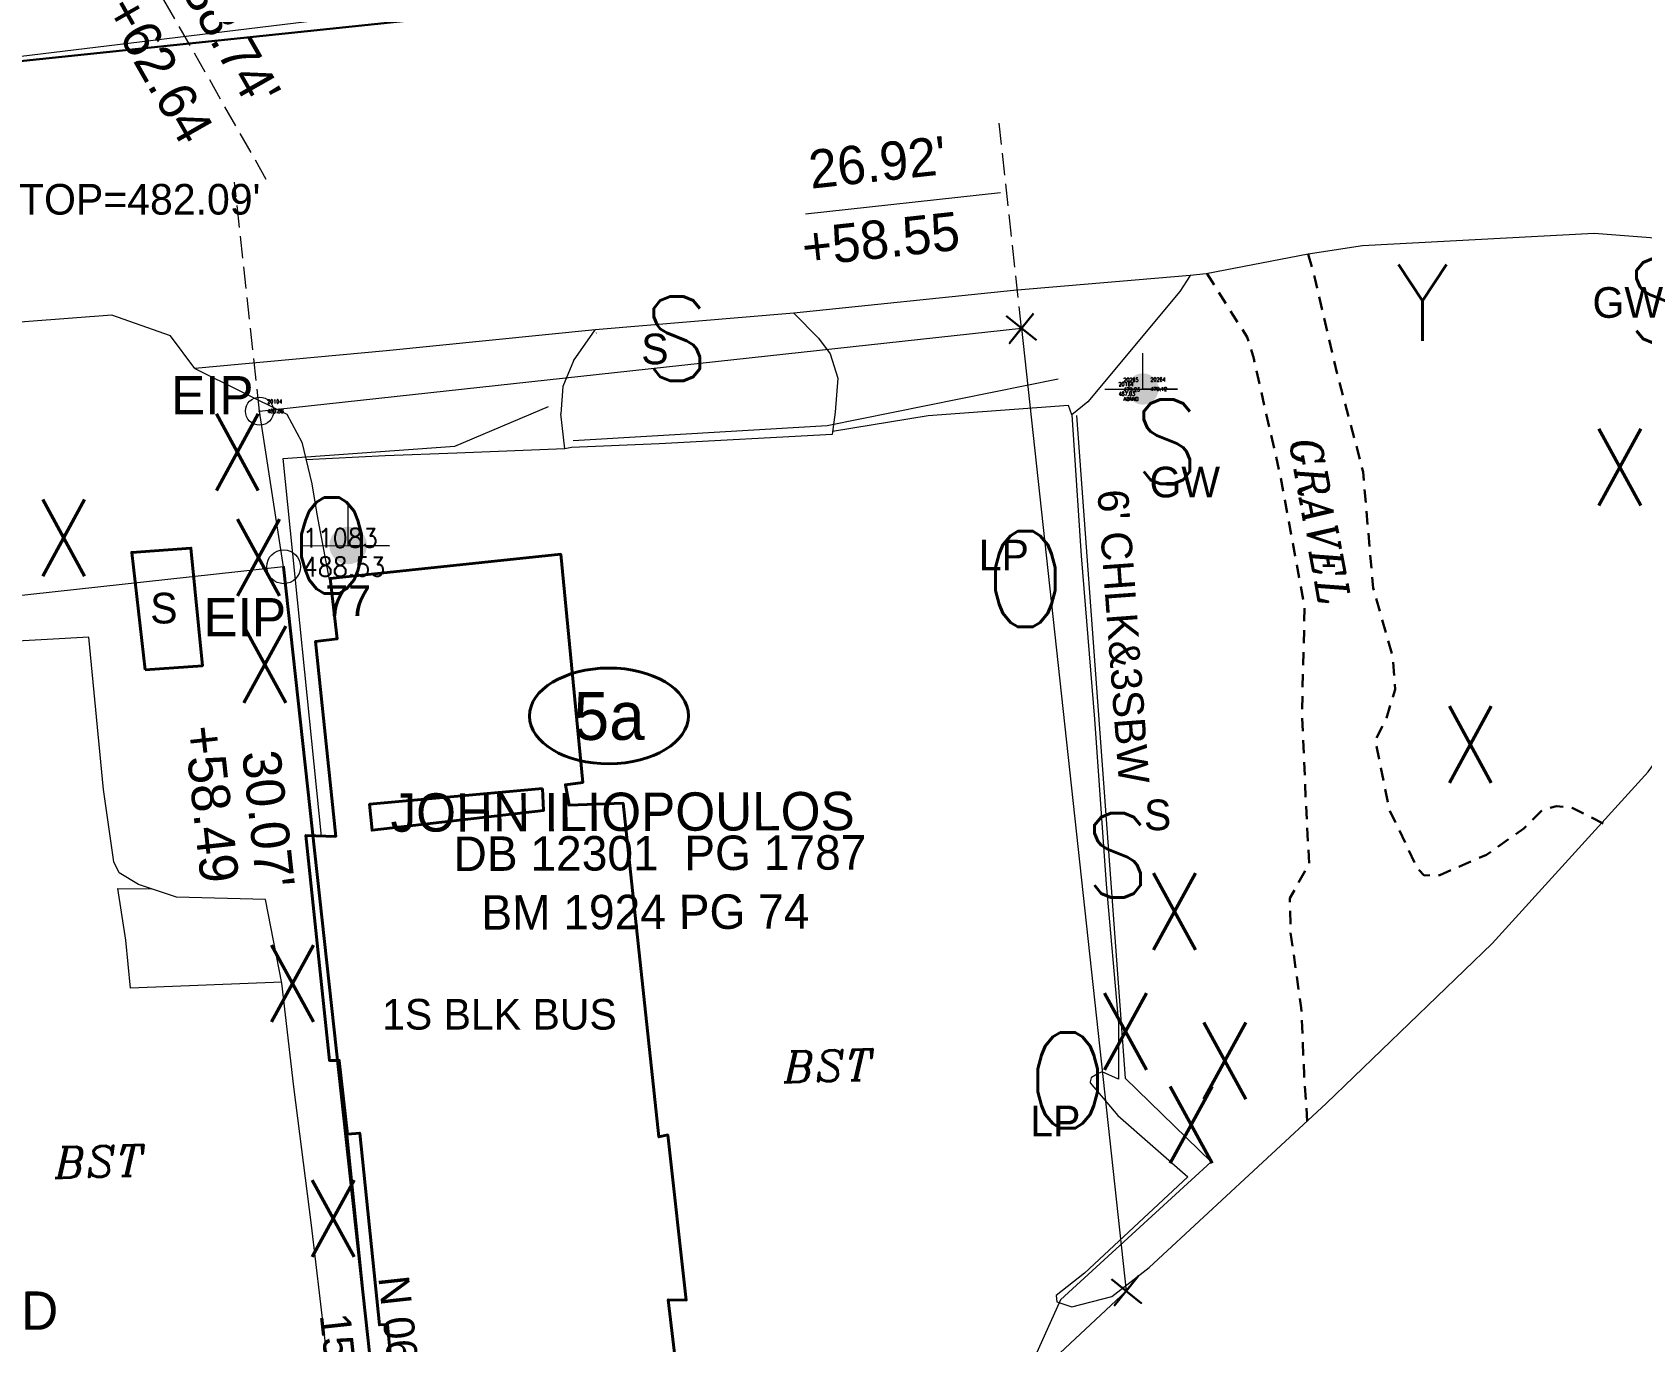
# Model space of a CAD drawing. Extents: x 2081991 to 2084654, y 739892 to 742657.
# Drawn here: x 2082565 to 2082775, y 741092.8 to 741263.8 of the extents above; entities that cross this region are included whole.
import ezdxf
from ezdxf.enums import TextEntityAlignment as Align

# ---------------------------------------------------------------- set-up
doc = ezdxf.new("R2010")
doc.units = 0
doc.header["$MEASUREMENT"] = 0
doc.linetypes.add('DGN Style 2', pattern=[2.872098, 1.723259, -1.148839])
doc.linetypes.add('DGN Style 3', pattern=[4.020938, 2.872099, -1.148839])
for name, color, linetype, lineweight in [('Exist Building', 30, 'Continuous', 40), ('Exist Building Text', 30, 'Continuous', 13), ('Exist Other Culture Fence Line', 30, 'Continuous', 13), ('Exist Other Culture Fence Line Text', 30, 'Continuous', 13), ('Exist Other Culture Sign Text', 30, 'Continuous', 13), ('Exist Property Corner CELL', 6, 'Continuous', 30), ('Exist Property Deed Book Text', 6, 'Continuous', 40), ('Exist Property Iron Pin CELL', 6, 'Continuous', 13), ('Exist Property Iron Pin Cogo Elevation', 6, 'Continuous', 0), ('Exist Property Iron Pin Cogo Number', 6, 'Continuous', 0), ('Exist Property Iron Pin Text', 6, 'Continuous', 13), ('Exist Property Line', 6, 'Continuous', 40), ('Exist Property Line Text', 6, 'Continuous', 13), ('Exist Property Owner Text', 6, 'Continuous', 40), ('Exist Property Tie Line', 7, 'DGN Style 3', 13), ('Exist Property Tie Line Leader', 7, 'Continuous', 13), ('Exist Property Tie Line Text', 7, 'Continuous', 13), ('Exist Right of Way Line', 6, 'Continuous', 13), ('Exist Roads Change in Surface', 2, 'Continuous', 13), ('Exist Roads EOP', 2, 'Continuous', 13), ('Exist Roads Soil', 2, 'DGN Style 2', 30), ('Exist Roads Soil Text', 2, 'Continuous', 13), ('Exist Utilities Other Pole Text', 1, 'Continuous', 13), ('Exist Utilities Power Joint Use Telephone CELL', 1, 'Continuous', 13), ('Exist Utilities Power Joint Use Telephone Cogo Elevation', 1, 'Continuous', 0), ('Exist Utilities Power Joint Use Telephone Cogo Number', 1, 'Continuous', 0), ('Exist Utilities Power Joint Use Telephone Text Tag Number', 1, 'Continuous', 13), ('Exist Utilities Sanitary Sewer Manhole Top Elevation', 3, 'Continuous', 13), ('Exist Utilities Sanitary Sewer UG Line', 3, 'Continuous', 30), ('Exist Utilities Telephone Pole Cogo Comment', 30, 'Continuous', 0), ('Exist Utilities Telephone Pole Cogo Elevation', 30, 'Continuous', 0), ('Exist Utilities Telephone Pole Cogo Number', 30, 'Continuous', 0), ('Old_Level_11', 7, 'Continuous', 0), ('Old_Level_23', 7, 'Continuous', 0), ('Old_Level_3', 7, 'Continuous', 0), ('Old_Level_8', 7, 'Continuous', 0), ('Old_Level_9', 7, 'Continuous', 0)]:
    doc.layers.add(name, color=color, linetype=linetype, lineweight=lineweight)
doc.styles.add('Style-ITALICS', font='ITALICS.shx')
doc.styles.add('Style-STANDARD', font='STANDARD.shx')
doc.styles.add('Style-WORKING', font='WORKING.shx')

# ---------------------------------------------------------------- blocks, each defined once
blk = doc.blocks.new('EXIST PROPERTY IRON PIN_1')
at = {"layer": 'Exist Property Iron Pin CELL'}
for radius in [0.0441, 0.00141]:
    blk.add_circle((0, 0), radius, dxfattribs=at)
blk = doc.blocks.new('EXIST UTILITIES POWER JOINT USE TELEPHONE_1')
at = {"layer": 'Exist Utilities Power Joint Use Telephone CELL'}
h = blk.add_hatch(color=256, dxfattribs=at)
edge = h.paths.add_edge_path()
edge.add_arc((0.000002, 0.00001), 0.004084, 0, 360)
at = {"layer": 'Exist Utilities Power Joint Use Telephone CELL', "flags": 128}
blk.add_lwpolyline([(-0.009896, 0), (0.009, -0.000063), (0, -0.000033), (0, 0.009375)], dxfattribs=at)
at = {"layer": 'Exist Utilities Power Joint Use Telephone CELL'}
blk.add_point((0, 0), dxfattribs=at)
blk = doc.blocks.new('EXIST PROPERTY IRON PIN_2')
at = {"layer": 'Exist Property Iron Pin CELL'}
for radius in [0.00367, 0.000118]:
    blk.add_circle((0, 0), radius, dxfattribs=at)
blk = doc.blocks.new('EXIST PROPERTY CORNER_1')
at = {"layer": 'Exist Property Corner CELL', "flags": 128}
blk.add_lwpolyline([(-0.05, 0), (0.05, 0), (0, 0), (0, 0.05), (0, -0.05)], dxfattribs=at)
at = {"layer": 'Exist Property Corner CELL'}
blk.add_point((0, 0), dxfattribs=at)
blk = doc.blocks.new('Exist Property Owner Number Topo_13')
at = {"layer": 'Exist Property Owner Text', "color": 6}
blk.add_ellipse((0, 0), major_axis=(10.375, 0), ratio=0.6024096386, dxfattribs=at)
at = {"layer": 'Exist Property Owner Text', "color": 6, "style": 'Style-WORKING'}
blk.add_text('5a', height=6.25, dxfattribs=at).set_placement((0.024498, 0), align=Align.MIDDLE_CENTER)
blk = doc.blocks.new('EXIST UTILITIES POWER JOINT USE TELEPHONE')
at = {"layer": 'Exist Utilities Power Joint Use Telephone CELL'}
h = blk.add_hatch(color=256, dxfattribs=at)
edge = h.paths.add_edge_path()
edge.add_arc((0.000024, 0.000125), 0.049003, 0, 360)
at = {"layer": 'Exist Utilities Power Joint Use Telephone CELL', "flags": 128}
blk.add_lwpolyline([(-0.11875, 0), (0.108, -0.00075), (0, -0.000393), (0, 0.1125)], dxfattribs=at)
at = {"layer": 'Exist Utilities Power Joint Use Telephone CELL'}
blk.add_point((0, 0), dxfattribs=at)
at = {"layer": 'Exist Utilities Power Joint Use Telephone Text Tag Number', "style": 'Style-WORKING'}
blk.add_attdef('pole number', text='', height=0.08, dxfattribs=at).set_placement((0, -0.144), align=Align.MIDDLE_CENTER)

msp = doc.modelspace()

# ---------------------------------------------------------------- linework, layer by layer
at = {"layer": 'Exist Building', "flags": 128}
for points in [[(2082649.870262, 741082.183098), (2082612.935086, 741077.923606), (2082611.337589, 741095.093072), (2082610.271341, 741095.028572), (2082607.721846, 741120.082022), (2082606.115599, 741119.912772), (2082605.044102, 741129.567003), (2082603.758854, 741129.569003), (2082600.69636, 741158.934694), (2082604.573103, 741158.802695), (2082601.959108, 741184.234394), (2082604.755352, 741184.580393), (2082603.858104, 741192.447627), (2082633.944544, 741195.619871), (2082636.819288, 741165.833181), (2082634.546793, 741165.537431), (2082635.052042, 741162.872186), (2082642.067528, 741163.131436), (2082646.738518, 741119.582773), (2082647.890266, 741119.830773), (2082650.310261, 741098.284816), (2082647.956766, 741098.312816), (2082649.870262, 741082.183098)], [(2082631.555549, 741165.041432), (2082608.986344, 741162.992436), (2082609.330093, 741159.598943), (2082631.703798, 741162.185688), (2082631.555549, 741165.041432)]]:
    msp.add_lwpolyline(points, close=True, dxfattribs=at)
at = {"layer": 'Exist Other Culture Fence Line', "ltscale": 50, "flags": 128}
msp.add_lwpolyline([(2082701.224909, 741213.737085), (2082707.582396, 741127.248258), (2082718.787624, 741116.30728), (2082699.140913, 741098.300316)], dxfattribs=at)
at = {"layer": 'Exist Property Line', "ltscale": 50}
msp.add_line((2082614.328, 741042.3599), (2082597.784, 741193.9857), dxfattribs=at)
at = {"layer": 'Exist Property Tie Line'}
msp.add_line((2082595.518607, 741244.547662), (2082576.363, 741278.2154), dxfattribs=at)
at = {"layer": 'Exist Property Tie Line', "flags": 128}
for points in [[(2082694.057398, 741225.115314), (2082691.145404, 741251.878686)], [(2082594.644122, 741214.298633), (2082591.382815, 741244.18852)]]:
    msp.add_lwpolyline(points, dxfattribs=at)
at = {"layer": 'Exist Property Tie Line Leader', "ltscale": 50, "flags": 128}
msp.add_lwpolyline([(2082691.327834, 741242.798325), (2082665.869737, 741239.991988)], dxfattribs=at)
at = {"layer": 'Exist Right of Way Line', "ltscale": 50}
for p, q in [((2082594.644122, 741214.298633), (2082694.057398, 741225.115314)), ((2082694.057398, 741225.115314), (2082707.729682, 741099.456934)), ((2082597.784, 741193.9857), (2082594.644122, 741214.298633)), ((2082707.729682, 741099.456934), (2082617.293329, 741015.182651))]:
    msp.add_line(p, q, dxfattribs=at)
at = {"layer": 'Exist Right of Way Line', "ltscale": 50, "flags": 128}
msp.add_lwpolyline([(2082597.784, 741193.9857), (2082324.078609, 741164.012905)], dxfattribs=at)
at = {"layer": 'Exist Roads Change in Surface', "ltscale": 50, "flags": 128}
for points in [[(2082716.07063, 741232.012548), (2082693.025061, 741230.03471), (2082664.333054, 741227.08501)], [(2082638.433572, 741224.918807), (2082611.215347, 741222.170953), (2082586.184225, 741219.864514)]]:
    msp.add_lwpolyline(points, dxfattribs=at)
at = {"layer": 'Exist Roads EOP', "ltscale": 50, "flags": 128}
for points in [[(2082839.810429, 741291.515062), (2082820.907299, 741289.342138), (2082790.516064, 741285.640067), (2082759.972762, 741282.649508), (2082728.560974, 741279.755768), (2082696.621021, 741276.466529), (2082666.015966, 741272.881882), (2082637.43402, 741269.554462), (2082622.289802, 741267.712958), (2082573.224494, 741261.760929), (2082544.8194, 741258.302189), (2082527.15823, 741256.242334), (2082497.595989, 741252.778214), (2082468.248035, 741249.562007), (2082438.375655, 741244.610616), (2082408.78469, 741241.285089), (2082380.850743, 741238.038082), (2082351.729957, 741234.50981), (2082322.054291, 741230.832126), (2082305.702301, 741229.868824), (2082259.037968, 741223.394069), (2082242.277609, 741221.588913), (2082176.00221, 741213.826085)], [(2082710.693757, 741102.532879), (2082733.807797, 741123.927336), (2082755.456859, 741144.812316), (2082775.825902, 741167.241998), (2082788.134853, 741184.082764), (2082802.166364, 741205.641957), (2082809.66509, 741221.251158), (2082807.935836, 741231.037911), (2082803.462092, 741233.937788), (2082794.828327, 741235.489835), (2082768.770775, 741237.504398), (2082738.553246, 741235.872566), (2082731.446349, 741234.772793)], [(2082586.184225, 741219.864514), (2082583.02261, 741224.146136), (2082575.355127, 741226.823135), (2082547.971352, 741224.733299), (2082521.35732, 741222.000196), (2082496.956663, 741219.149922), (2082473.125921, 741216.551438), (2082466.172171, 741213.487502), (2082461.010156, 741206.867434), (2082459.283478, 741201.385526)], [(2082664.333054, 741227.08501), (2082638.433572, 741224.918807)], [(2082635.60279, 741220.85407), (2082638.433572, 741224.918807)], [(2082586.184225, 741219.864514), (2082598.213615, 741213.921834)], [(2082698.673645, 741098.054875), (2082700.623337, 741097.40537), (2082705.823704, 741098.742274), (2082710.693757, 741102.532879)]]:
    msp.add_lwpolyline(points, dxfattribs=at)
at = {"layer": 'Exist Roads Soil', "flags": 128}
for points in [[(2082731.446349, 741234.772793), (2082732.385097, 741231.467549), (2082735.266091, 741219.110324), (2082738.628084, 741206.367599), (2082739.937082, 741191.19913), (2082742.471827, 741182.325898), (2082742.823076, 741177.973406), (2082741.589328, 741174.012914), (2082740.212331, 741171.351919), (2082742.007078, 741162.404437), (2082745.72682, 741154.576203), (2082746.600318, 741153.712705), (2082748.644564, 741153.748955), (2082754.745552, 741156.409199), (2082759.577793, 741159.813693), (2082762.063788, 741162.287188), (2082763.879534, 741162.751687), (2082765.98578, 741162.500187), (2082769.985272, 741160.444941)], [(2082718.294875, 741232.240298), (2082721.706118, 741226.730809), (2082723.518115, 741223.937564), (2082724.351863, 741221.17232), (2082727.816856, 741205.91685), (2082730.98985, 741188.716635), (2082730.6516, 741174.916162), (2082731.164599, 741163.129186), (2082731.573849, 741155.230952), (2082729.069354, 741150.729961), (2082729.151853, 741146.27972), (2082730.554101, 741136.434989), (2082730.9331, 741127.649007), (2082731.355349, 741121.425269)]]:
    msp.add_lwpolyline(points, dxfattribs=at)
at = {"layer": 'Exist Utilities Sanitary Sewer UG Line', "ltscale": 50, "flags": 128}
msp.add_lwpolyline([(2082539.6528, 741257.4847), (2082865.2434, 741291.5731), (2082922.687, 741300.9409), (2083079.3689, 741342.5084), (2083179.2009, 741381.0844), (2083281.609, 741437.5583)], dxfattribs=at)
at = {"layer": 'Old_Level_3', "color": 2, "linetype": 'Continuous', "lineweight": 13, "ltscale": 49.9999}
for p, q in [((2082731.446349, 741234.772793), (2082718.139375, 741232.210298)), ((2082718.139375, 741232.210298), (2082716.07063, 741232.012548))]:
    msp.add_line(p, q, dxfattribs=at)
at = {"layer": 'Old_Level_3', "color": 2, "linetype": 'Continuous', "lineweight": 13, "ltscale": 49.9999, "flags": 128}
for points in [[(2082716.07063, 741232.012548), (2082714.725132, 741229.929302), (2082702.711906, 741215.492081), (2082700.62066, 741213.825585), (2082701.835408, 741195.397121), (2082703.579405, 741174.086664), (2082705.111651, 741152.571457), (2082706.699898, 741134.387993), (2082706.730648, 741127.113008), (2082704.569653, 741128.069006), (2082704.050904, 741127.838006), (2082703.943904, 741127.781007), (2082703.177655, 741127.326008), (2082703.161155, 741127.271508), (2082703.011156, 741126.778759), (2082703.032656, 741126.652509), (2082706.639398, 741122.386767), (2082715.73988, 741114.357783), (2082702.264907, 741101.800309), (2082698.560415, 741098.860064), (2082698.673645, 741098.054875)], [(2082664.333054, 741227.08501), (2082667.576477, 741223.841314), (2082669.097723, 741221.764069), (2082670.086471, 741218.623075), (2082669.752222, 741214.180084), (2082669.341473, 741211.25509), (2082646.786268, 741210.039092), (2082635.342041, 741209.571343), (2082634.478293, 741209.385593), (2082633.958044, 741213.968834)], [(2082638.614034, 741224.508563), (2082638.571917, 741224.457448)], [(2082635.60279, 741220.85407), (2082634.225793, 741217.505327), (2082633.958044, 741213.968834)], [(2082598.213615, 741213.921834), (2082600.175861, 741210.245592), (2082601.479359, 741204.796353), (2082602.108857, 741200.86761), (2082603.729854, 741192.331628)], [(2082700.62066, 741213.825585), (2082700.208411, 741215.027332), (2082681.855948, 741213.669835), (2082669.396473, 741211.647089)], [(2082634.478293, 741209.385593), (2082620.375821, 741208.828845), (2082611.02809, 741208.471345), (2082600.72536, 741207.948096)], [(2082609.268475, 741018.491083), (2082603.614104, 741022.871466), (2082597.270367, 741028.657205), (2082594.094123, 741033.748695), (2082590.85088, 741039.997182), (2082588.566135, 741047.628417), (2082586.721138, 741057.099398), (2082586.258639, 741060.199892), (2082587.128887, 741062.177888), (2082589.389383, 741063.613635), (2082600.90411, 741066.18263), (2082605.347101, 741066.536379), (2082604.263603, 741084.117844), (2082601.435859, 741108.059796), (2082599.090863, 741126.11451), (2082597.554117, 741139.647983), (2082595.399121, 741150.558461), (2082583.807144, 741150.88321), (2082578.859154, 741152.506957), (2082576.338409, 741154.050704), (2082575.63116, 741155.461701), (2082574.257413, 741164.908932), (2082572.352167, 741184.803393), (2082554.461203, 741183.783895)], [(2082597.532117, 741139.759233), (2082577.822406, 741138.974484), (2082577.184907, 741145.237972), (2082576.154909, 741151.979458), (2082580.59715, 741151.936708)]]:
    msp.add_lwpolyline(points, dxfattribs=at)
at = {"layer": 'Old_Level_8', "color": 30, "linetype": 'Continuous', "lineweight": 13}
msp.add_line((2082620.120821, 741209.749093), (2082632.327297, 741214.888582), dxfattribs=at)
at = {"layer": 'Old_Level_8', "color": 30, "linetype": 'Continuous', "lineweight": 13, "ltscale": 49.9999}
for p, q in [((2082635.558041, 741210.468091), (2082668.717474, 741212.437087)), ((2082597.703616, 741208.102346), (2082620.120821, 741209.749093)), ((2082602.709606, 741158.770945), (2082597.703616, 741208.102346))]:
    msp.add_line(p, q, dxfattribs=at)
at = {"layer": 'Old_Level_8', "color": 30, "linetype": 'Continuous', "lineweight": 13, "flags": 128}
for points in [[(2082668.717474, 741212.437087), (2082698.853164, 741218.524575)], [(2082699.140913, 741098.300316), (2082694.682172, 741088.353835)]]:
    msp.add_lwpolyline(points, dxfattribs=at)
at = {"layer": 'Old_Level_8', "color": 30, "linetype": 'Continuous', "lineweight": 40, "flags": 128}
msp.add_lwpolyline([(2082579.723652, 741180.529401), (2082577.957656, 741195.86637), (2082585.68939, 741196.416119), (2082587.184137, 741181.0719), (2082579.723652, 741180.529401)], close=True, dxfattribs=at)
at = {"layer": 'Old_Level_8', "color": 30, "linetype": 'Continuous', "lineweight": 13, "ltscale": 49.9999, "flags": 128}
msp.add_lwpolyline([(2082653.779504, 741054.324154), (2082626.644058, 741028.009456), (2082614.168583, 741045.197172), (2082610.102091, 741080.99735), (2082606.153599, 741119.841272)], dxfattribs=at)

# ---------------------------------------------------------------- block references
at = {"layer": 'Exist Property Corner CELL', "xscale": 50, "yscale": 50, "zscale": 50}
for p, rotation in [((2082694.057398, 741225.115314), 141.209756), ((2082707.729682, 741099.456934), 321.209756)]:
    msp.add_blockref('EXIST PROPERTY CORNER_1', p, dxfattribs=dict(at, rotation=rotation))
at = {"layer": 'Exist Property Iron Pin CELL'}
for name, p, xscale, yscale, zscale in [('EXIST PROPERTY IRON PIN_2', (2082594.6441, 741214.2986), 500, 500, 500), ('EXIST PROPERTY IRON PIN_1', (2082597.784, 741193.9857), 50, 50, 50)]:
    msp.add_blockref(name, p, dxfattribs=dict(at, xscale=xscale, yscale=yscale, zscale=zscale))
at = {"layer": 'Exist Property Owner Text', "color": 6, "rotation": 0.177639}
msp.add_blockref('Exist Property Owner Number Topo_13', (2082640.226143, 741174.519803), dxfattribs=at)
at = {"layer": 'Exist Utilities Power Joint Use Telephone CELL', "xscale": 500, "yscale": 500, "zscale": 500}
msp.add_blockref('EXIST UTILITIES POWER JOINT USE TELEPHONE_1', (2082709.888, 741217.1833), dxfattribs=at)
at = {"layer": 'Exist Utilities Power Joint Use Telephone CELL', "xscale": 50, "yscale": 50, "zscale": 50}
msp.add_blockref('EXIST UTILITIES POWER JOINT USE TELEPHONE', (2082606.199849, 741196.763618), dxfattribs=at).add_auto_attribs({'pole number': '77'})

# ---------------------------------------------------------------- texts
at = {"layer": 'Exist Building Text', "style": 'Style-WORKING'}
for s, p in [('S', (2082582.154154, 741188.590331)), ('1S BLK BUS', (2082625.938323, 741135.583329))]:
    msp.add_text(s, height=4, dxfattribs=at).set_placement(p, align=Align.MIDDLE_CENTER)
at = {"layer": 'Exist Other Culture Fence Line Text', "style": 'Style-WORKING'}
msp.add_text("6' CHLK&3SBW", height=4, rotation=274.204049, dxfattribs=at).set_placement((2082707.355958, 741184.892585), align=Align.MIDDLE_CENTER)
at = {"layer": 'Exist Other Culture Sign Text', "style": 'Style-WORKING'}
for s, p in [('GW', (2082773.160588, 741228.480844)), ('S', (2082646.223619, 741222.416359)), ('GW', (2082715.353606, 741205.040818)), ('S', (2082711.817252, 741161.606496))]:
    msp.add_text(s, height=4, dxfattribs=at).set_placement(p, align=Align.MIDDLE_CENTER)
at = {"layer": 'Exist Property Deed Book Text', "style": 'Style-WORKING'}
for s, p in [('DB 12301  PG 1787', (2082646.887727, 741154.370903)), ('BM 1924 PG 74', (2082644.991932, 741146.685493))]:
    msp.add_text(s, height=4.5, rotation=0.207342, dxfattribs=at).set_placement(p, align=Align.CENTER)
at = {"layer": 'Exist Property Iron Pin Cogo Elevation', "style": 'Style-STANDARD'}
for s, height, p in [('480.88', 0.5, (2082595.6441, 741214.2986)), ('488.53', 2.5, (2082600.284, 741193.9857))]:
    msp.add_text(s, height=height, dxfattribs=at).set_placement(p, align=Align.MIDDLE_LEFT)
at = {"layer": 'Exist Property Iron Pin Cogo Number', "style": 'Style-STANDARD'}
for s, height, p in [('20104', 0.5, (2082595.6441, 741215.5486)), ('11083', 2.5, (2082600.284, 741197.7357))]:
    msp.add_text(s, height=height, dxfattribs=at).set_placement(p, align=Align.MIDDLE_LEFT)
at = {"layer": 'Exist Property Iron Pin Text', "style": 'Style-WORKING'}
for p in [(2082588.471027, 741216.376581), (2082592.717253, 741187.403551)]:
    msp.add_text('EIP', height=5, dxfattribs=at).set_placement(p, align=Align.MIDDLE_CENTER)
at = {"layer": 'Exist Property Line Text', "style": 'Style-WORKING'}
for s, p in [('N 06%%D13\'37" W', (2082614.003333, 741084.149126)), ("152.53'", (2082605.420776, 741087.892773))]:
    msp.add_text(s, height=4, rotation=276.226951, dxfattribs=at).set_placement(p, align=Align.MIDDLE_CENTER)
at = {"layer": 'Exist Property Owner Text', "style": 'Style-WORKING'}
msp.add_text('BAILEY, T. ED', height=5, rotation=0.207342, dxfattribs=at).set_placement((2082546.270434, 741094.333338), align=Align.CENTER)
at = {"layer": 'Exist Property Owner Text', "insert": (2082642.018413, 741159.436648), "char_height": 5, "attachment_point": 8, "rotation": 0.20735397, "line_spacing_factor": 0.6, "style": 'Style-WORKING'}
msp.add_mtext('JOHN ILIOPOULOS', dxfattribs=at)
at = {"layer": 'Exist Property Tie Line Text', "style": 'Style-WORKING'}
for s, rotation, p in [("38.74'", 299.638159, (2082591.006134, 741262.589544)), ('+62.64', 299.638159, (2082581.564683, 741258.962167)), ("26.92'", 6.209651, (2082675.262172, 741246.782041)), ('+58.55', 6.209651, (2082675.680573, 741236.768546)), ('+58.49', 276.226951, (2082588.383912, 741163.040535)), ("30.07'", 276.226951, (2082595.801963, 741161.078682))]:
    msp.add_text(s, height=5, rotation=rotation, dxfattribs=at).set_placement(p, align=Align.MIDDLE_CENTER)
at = {"layer": 'Exist Roads Soil Text', "style": 'Style-ITALICS'}
msp.add_text('GRAVEL', height=4, rotation=280.452079, dxfattribs=at).set_placement((2082732.987634, 741199.936142), align=Align.MIDDLE_CENTER)
at = {"layer": 'Exist Utilities Other Pole Text', "style": 'Style-WORKING'}
for p in [(2082691.75133, 741195.508829), (2082698.471449, 741121.65125)]:
    msp.add_text('LP', height=4, dxfattribs=at).set_placement(p, align=Align.MIDDLE_CENTER)
at = {"layer": 'Exist Utilities Power Joint Use Telephone Cogo Elevation', "style": 'Style-STANDARD'}
for s, p in [('487.03', (2082706.7185, 741216.5661)), ('479.12', (2082710.888, 741217.1833))]:
    msp.add_text(s, height=0.5, dxfattribs=at).set_placement(p, align=Align.MIDDLE_LEFT)
at = {"layer": 'Exist Utilities Power Joint Use Telephone Cogo Number', "style": 'Style-STANDARD'}
for s, p in [('20164', (2082706.7185, 741217.8161)), ('20264', (2082710.888, 741218.4333))]:
    msp.add_text(s, height=0.5, dxfattribs=at).set_placement(p, align=Align.MIDDLE_LEFT)
at = {"layer": 'Exist Utilities Sanitary Sewer Manhole Top Elevation', "style": 'Style-WORKING'}
msp.add_text("TOP=482.09'", height=4, dxfattribs=at).set_placement((2082579.004353, 741241.951508), align=Align.MIDDLE_CENTER)
at = {"layer": 'Exist Utilities Telephone Pole Cogo Comment', "style": 'Style-STANDARD'}
msp.add_text('ABAND', height=0.5, dxfattribs=at).set_placement((2082707.3596, 741215.8802), align=Align.MIDDLE_LEFT)
at = {"layer": 'Exist Utilities Telephone Pole Cogo Elevation', "style": 'Style-STANDARD'}
msp.add_text('479.23', height=0.5, dxfattribs=at).set_placement((2082707.3596, 741217.1302), align=Align.MIDDLE_LEFT)
at = {"layer": 'Exist Utilities Telephone Pole Cogo Number', "style": 'Style-STANDARD'}
msp.add_text('20265', height=0.5, dxfattribs=at).set_placement((2082707.3596, 741218.3802), align=Align.MIDDLE_LEFT)
at = {"layer": 'Old_Level_11', "color": 3, "linetype": 'Continuous', "lineweight": 13, "style": 'Style-STANDARD'}
for s, p in [('Y', (2082746.369641, 741228.453306)), ('X', (2082591.736451, 741208.940595)), ('X', (2082772.11459, 741207.004098)), ('X', (2082569.084246, 741197.767617)), ('X', (2082594.491695, 741195.186372)), ('X', (2082595.333943, 741181.2364)), ('X', (2082752.612629, 741170.773171)), ('X', (2082714.026706, 741148.985964)), ('X', (2082598.940436, 741139.595983)), ('X', (2082707.620469, 741133.322496)), ('X', (2082720.572443, 741129.504753)), ('X', (2082716.179702, 741121.15277)), ('X', (2082604.238176, 741108.919545))]:
    msp.add_text(s, height=9.99998, dxfattribs=at).set_placement(p, align=Align.MIDDLE_CENTER)
at = {"layer": 'Old_Level_23', "color": 2, "linetype": 'Continuous', "lineweight": 13, "style": 'Style-ITALICS'}
for p in [(2082668.839456, 741128.859308), (2082573.72053, 741116.36519)]:
    msp.add_text('BST', height=3.999992, rotation=1.658853, dxfattribs=at).set_placement(p, align=Align.MIDDLE_CENTER)
at = {"layer": 'Old_Level_8', "color": 30, "linetype": 'Continuous', "lineweight": 13, "style": 'Style-STANDARD'}
for p in [(2082777.301861, 741228.719554), (2082649.075868, 741223.748064), (2082713.01839, 741210.328422), (2082706.580753, 741156.339449)]:
    msp.add_text('S', height=10.999978, dxfattribs=at).set_placement(p, align=Align.MIDDLE_CENTER)
at = {"layer": 'Old_Level_9', "color": 1, "linetype": 'Continuous', "lineweight": 13, "style": 'Style-STANDARD'}
for p in [(2082604.034631, 741196.763618), (2082694.5557, 741192.387127), (2082700.080939, 741126.961508)]:
    msp.add_text('O', height=12.499975, dxfattribs=at).set_placement(p, align=Align.MIDDLE_CENTER)

doc.saveas('drawing.dxf')
